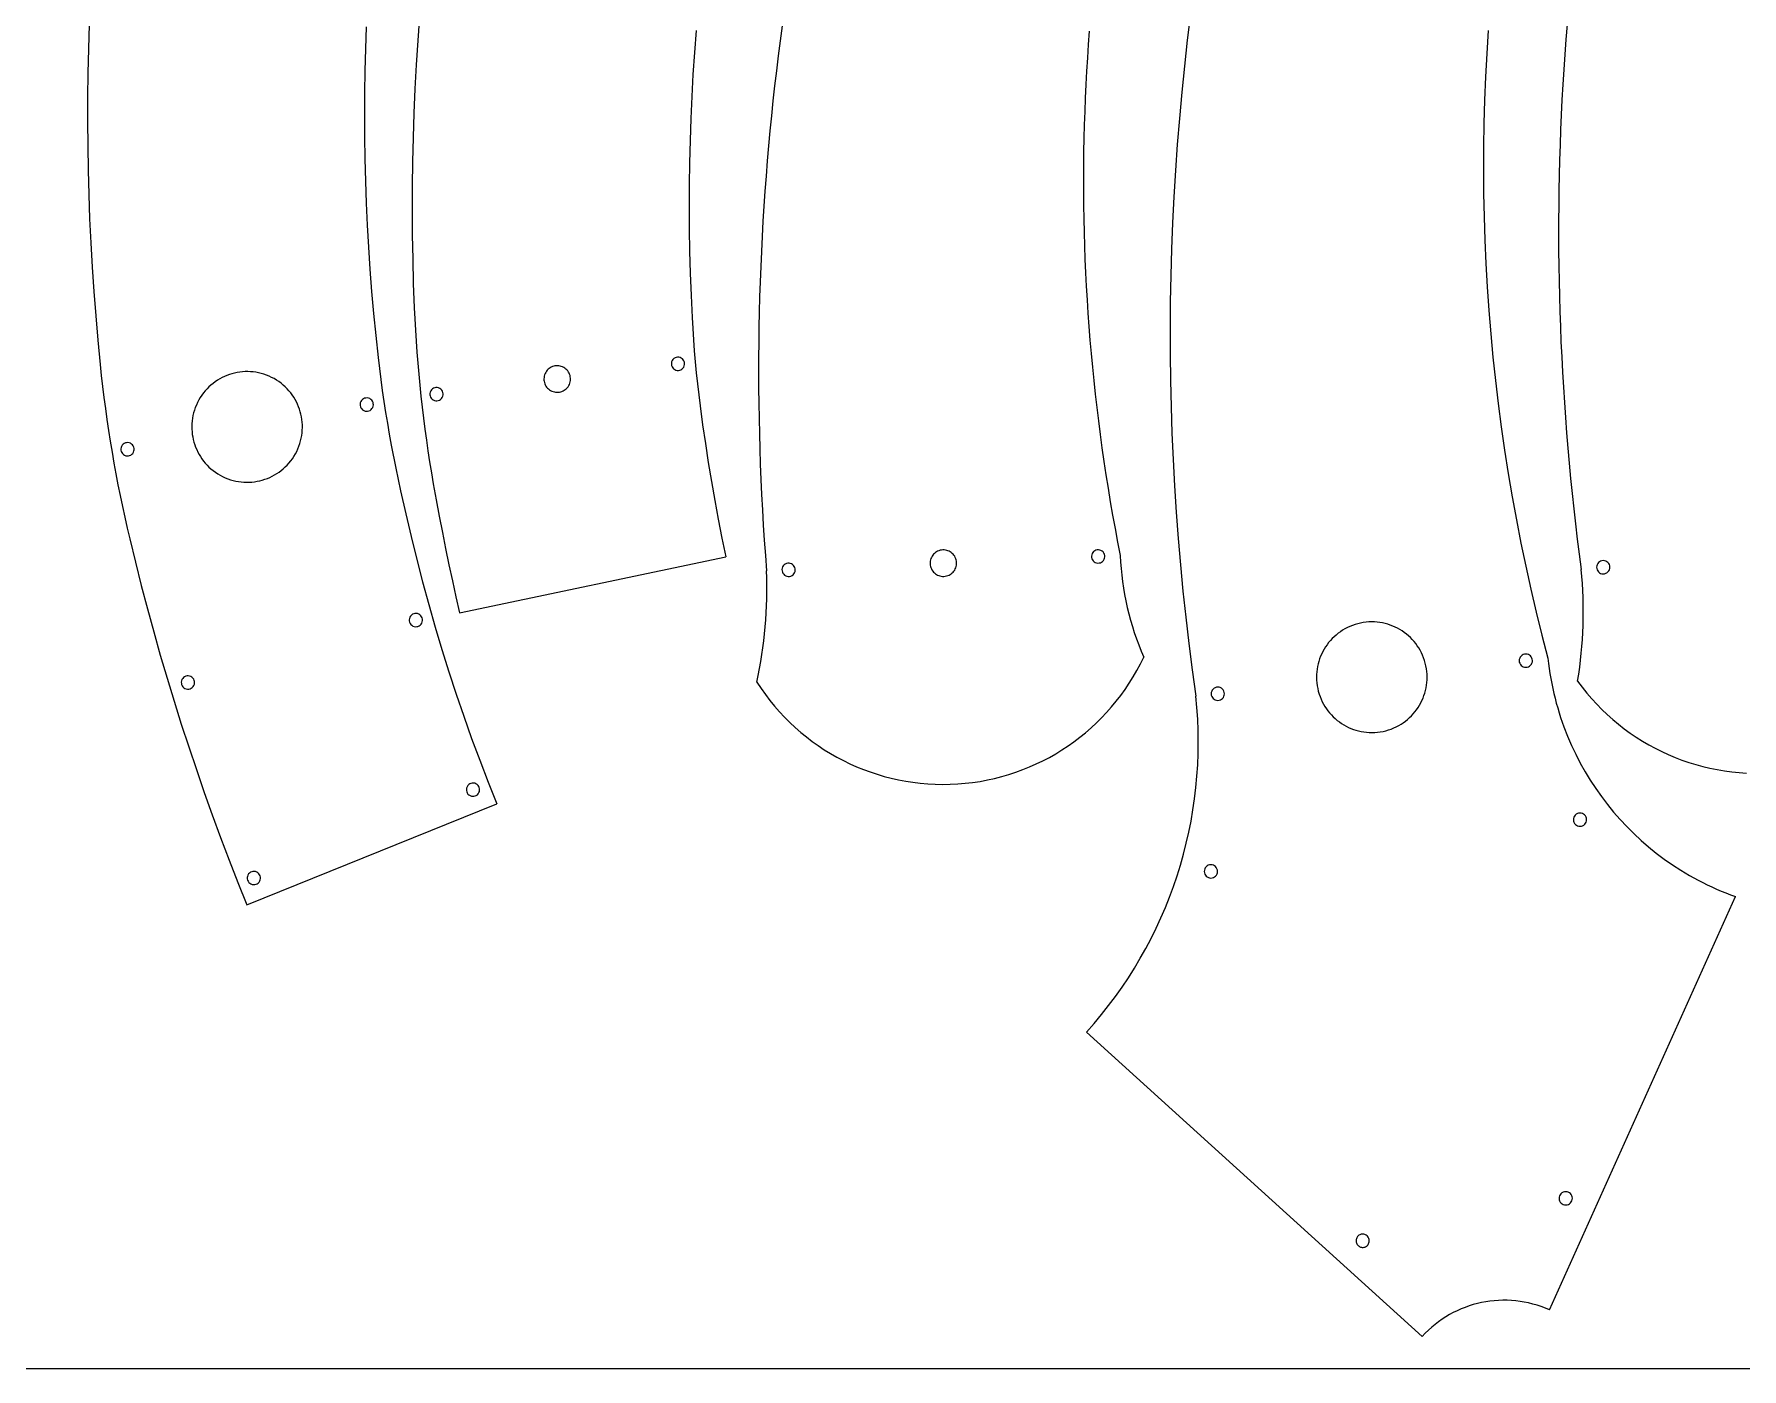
# Model space of a CAD drawing. Extents: x 0 to 9120, y 0 to 4560.
# Drawn here: x 3808 to 6725, y 0 to 2280 of the extents above; entities that cross this region are included whole.
import ezdxf

# ---------------------------------------------------------------- set-up
doc = ezdxf.new("R2010")
doc.units = 0

msp = doc.modelspace()

# ---------------------------------------------------------------- linework, layer by layer
at = {"layer": 'ShapeString', "color": 7}
for points in [[(0.496, 4560.4978), (9120.496, 4560.4978), (9120.496, 0.4978), (0.496, 0.4978), (0.496, 4560.4978)], [(4466.48882, 2311.020445), (4463.471007, 2269.718179), (4460.863899, 2228.366516), (4458.668337, 2186.968414), (4456.88516, 2145.526837), (4455.515209, 2104.044745), (4454.559326, 2062.525098), (4454.01835, 2020.970857), (4453.893122, 1979.384985), (4454.184482, 1937.770441), (4454.893272, 1896.130186), (4456.020331, 1854.467182), (4457.5665, 1812.78439)], [(5783.451273, 2314.579157), (5778.011954, 2270.191311), (5773.030411, 2225.741687), (5768.507323, 2181.23384), (5764.443372, 2136.671326), (5760.839236, 2092.057699), (5757.695597, 2047.396515), (5755.013134, 2002.69133), (5752.792528, 1957.945697), (5751.034459, 1913.163174), (5749.739606, 1868.347314), (5748.90865, 1823.501673), (5748.542272, 1778.629807), (5748.64115, 1733.73527), (5749.205966, 1688.821618), (5750.2374, 1643.892406), (5751.736131, 1598.951189), (5753.70284, 1554.001522), (5756.138207, 1509.046962), (5759.042912, 1464.091062), (5762.417635, 1419.137378), (5766.263057, 1374.189466), (5770.579856, 1329.250881), (5775.368715, 1284.325177), (5780.630312, 1239.415911), (5786.365329, 1194.526637), (5792.574444, 1149.66091)], [(3902.562622, 2296.766983), (3901.192051, 2255.416821), (3900.233077, 2214.035857), (3899.686362, 2172.627095), (3899.552568, 2131.193542), (3899.832358, 2089.738203), (3900.526394, 2048.264085), (3901.635337, 2006.774193), (3903.159851, 1965.271534), (3905.100598, 1923.759112), (3907.458239, 1882.239934), (3910.233438, 1840.717007), (3913.426856, 1799.193334), (3917.039156, 1757.671923), (3921.071, 1716.15578)], [(4375.616372, 2292.904492), (4374.261902, 2255.362839), (4373.290649, 2217.791994), (4372.703239, 2180.194832), (4372.500299, 2142.574231), (4372.682454, 2104.933066), (4373.250331, 2067.274213), (4374.204555, 2029.60055), (4375.545753, 1991.914951), (4377.274552, 1954.220294), (4379.391576, 1916.519455), (4381.897452, 1878.815309), (4384.792807, 1841.110734), (4388.078265, 1803.408605), (4391.754454, 1765.711798), (4395.822, 1728.02319)], [(4938.926845, 2286.528665), (4936.095957, 2249.033631), (4933.647455, 2211.492246), (4931.582133, 2173.907344), (4929.900788, 2136.281759), (4928.604219, 2098.618325), (4927.69322, 2060.919875), (4927.168589, 2023.189243), (4927.031122, 1985.429263), (4927.281617, 1947.642768), (4927.920869, 1909.832593), (4928.949676, 1872.001571), (4930.368834, 1834.152535), (4932.17914, 1796.28832)], [(5085.924266, 2294.525958), (5082.497984, 2268.999019), (5079.222837, 2243.445826), (5076.099029, 2217.867038), (5073.126766, 2192.26331), (5070.306252, 2166.635301), (5067.637694, 2140.983667), (5065.121295, 2115.309066), (5062.757262, 2089.612155), (5060.545799, 2063.893591), (5058.487111, 2038.154032), (5056.581404, 2012.394134), (5054.828882, 1986.614556), (5053.229752, 1960.815953), (5051.784217, 1934.998984), (5050.492483, 1909.164306), (5049.354756, 1883.312576), (5048.37124, 1857.444451), (5047.54214, 1831.560588), (5046.867662, 1805.661645), (5046.348011, 1779.748279), (5045.983392, 1753.821147), (5045.774009, 1727.880907), (5045.720069, 1701.928215), (5045.821776, 1675.963729), (5046.079335, 1649.988106), (5046.492952, 1624.002003), (5047.062831, 1598.006078), (5047.789178, 1572.000988), (5048.672198, 1545.98739), (5049.712096, 1519.965942), (5050.909077, 1493.9373), (5052.263347, 1467.902121), (5053.77511, 1441.861064), (5055.444571, 1415.814785), (5057.271936, 1389.763942), (5059.25741, 1363.709191)], [(5610.637721, 2285.590068), (5608.918588, 2262.78012), (5607.358536, 2239.951859), (5605.957775, 2217.106109), (5604.716519, 2194.243692), (5603.634981, 2171.36543), (5602.713374, 2148.472145), (5601.951908, 2125.564659), (5601.350799, 2102.643796), (5600.910256, 2079.710378), (5600.630495, 2056.765226), (5600.511726, 2033.809163), (5600.554163, 2010.843012), (5600.758019, 1987.867595), (5601.123505, 1964.883734), (5601.650834, 1941.892251), (5602.340219, 1918.89397), (5603.191873, 1895.889711), (5604.206008, 1872.880299), (5605.382836, 1849.866555), (5606.722571, 1826.8493), (5608.225425, 1803.829359), (5609.89161, 1780.807553), (5611.721339, 1757.784704), (5613.714824, 1734.761636), (5615.872279, 1711.739169), (5618.193915, 1688.718127), (5620.679946, 1665.699332), (5623.330584, 1642.683606), (5626.146041, 1619.671772), (5629.12653, 1596.664651), (5632.272264, 1573.663067), (5635.583455, 1550.667842), (5639.060315, 1527.679798), (5642.703059, 1504.699757), (5646.511897, 1481.728542), (5650.487042, 1458.766976), (5654.628708, 1435.815879), (5658.937106, 1412.876076), (5663.41245, 1389.948388)], [(6292.006629, 2286.913608), (6289.4344, 2247.180888), (6287.345232, 2207.411482), (6285.739713, 2167.609847), (6284.618435, 2127.78044), (6283.981986, 2087.927719), (6283.830955, 2048.056141), (6284.165934, 2008.170162), (6284.98751, 1968.274242), (6286.296274, 1928.372836), (6288.092816, 1888.470403), (6290.377724, 1848.571399), (6293.151589, 1808.680282), (6296.415, 1768.801508), (6300.168547, 1728.939537), (6304.412819, 1689.098824), (6309.148407, 1649.283827), (6314.375898, 1609.499003), (6320.095884, 1569.74881), (6326.308954, 1530.037705), (6333.015697, 1490.370146), (6340.216703, 1450.750589), (6347.912562, 1411.183491), (6356.103863, 1371.673311), (6364.791195, 1332.224506), (6373.975149, 1292.841532), (6383.656314, 1253.528848), (6393.83528, 1214.29091)], [(6426.634889, 2297.052868), (6424.607775, 2271.37691), (6422.733004, 2245.682992), (6421.010744, 2219.97178), (6419.441165, 2194.243942), (6418.024435, 2168.500147), (6416.760723, 2142.74106), (6415.650199, 2116.96735), (6414.693031, 2091.179685), (6413.889387, 2065.378731), (6413.239438, 2039.565156), (6412.743352, 2013.739627), (6412.401298, 1987.902813), (6412.213444, 1962.05538), (6412.179961, 1936.197996), (6412.301016, 1910.331328), (6412.576778, 1884.456044), (6413.007417, 1858.572811), (6413.593102, 1832.682297), (6414.334001, 1806.78517), (6415.230283, 1780.882096), (6416.282118, 1754.973743), (6417.489673, 1729.060779), (6418.853119, 1703.143871), (6420.372624, 1677.223686), (6422.048357, 1651.300893), (6423.880487, 1625.376158), (6425.869182, 1599.450149), (6428.014613, 1573.523533), (6430.316947, 1547.596978), (6432.776354, 1521.671152), (6435.393002, 1495.746721), (6438.167061, 1469.824354), (6441.098699, 1443.904717), (6444.188086, 1417.988479), (6447.43539, 1392.076306), (6450.84078, 1366.168866)], [(4457.5706, 1812.78523), (4458.443812, 1793.906017), (4459.472644, 1775.036901), (4460.656992, 1756.178841), (4461.996754, 1737.332795), (4463.491823, 1718.499721), (4465.142097, 1699.680579), (4466.947472, 1680.876327), (4468.907843, 1662.087924), (4471.023106, 1643.316328), (4473.293158, 1624.562498), (4475.717895, 1605.827393), (4478.297211, 1587.111971), (4481.031004, 1568.417191), (4483.919169, 1549.744012), (4486.961602, 1531.093392), (4490.1582, 1512.46629)], [(4932.17914, 1796.28832), (4933.266847, 1777.429796), (4934.531252, 1758.583543), (4935.972242, 1739.7508), (4937.589704, 1720.93281), (4939.383527, 1702.130811), (4941.353597, 1683.346045), (4943.499802, 1664.579751), (4945.82203, 1645.83317)], [(4395.822, 1728.02319), (4398.03358, 1709.263233), (4400.420809, 1690.526073), (4402.983503, 1671.812942), (4405.721473, 1653.125072), (4408.634534, 1634.463693), (4411.7225, 1615.830037), (4414.985184, 1597.225335), (4418.4224, 1578.65082)], [(4913.6427, 1727.11905), (4911.544114, 1728.048944), (4909.36886, 1728.527846), (4907.179025, 1728.572769), (4905.036698, 1728.200726), (4903.003965, 1727.42873), (4901.142913, 1726.273793), (4899.51563, 1724.752929), (4898.184203, 1722.883151), (4897.252516, 1720.78536), (4896.771755, 1718.610516), (4896.724961, 1716.420721), (4897.095173, 1714.278077), (4897.865432, 1712.244685), (4899.018778, 1710.382647), (4900.538251, 1708.754065), (4902.40689, 1707.42104), (4904.505476, 1706.491146), (4906.68073, 1706.012244), (4908.870565, 1705.967321), (4911.012892, 1706.339364), (4913.045625, 1707.11136), (4914.906677, 1708.266297), (4916.53396, 1709.787161), (4917.865387, 1711.656939), (4918.797074, 1713.75473), (4919.277835, 1715.929574), (4919.324629, 1718.119369), (4918.954417, 1720.262013), (4918.184158, 1722.295405), (4917.030812, 1724.157443), (4915.511339, 1725.786025), (4913.6427, 1727.11905), (4913.6427, 1727.11905)], [(3921.071, 1716.15578), (3923.069736, 1697.362375), (3925.223213, 1678.58834), (3927.531268, 1659.834625), (3929.993742, 1641.10218), (3932.610472, 1622.391957), (3935.381299, 1603.704906), (3938.30606, 1585.041978), (3941.384595, 1566.404124), (3944.616742, 1547.792294), (3948.002341, 1529.20744), (3951.541231, 1510.650511), (3955.23325, 1492.122459), (3959.078238, 1473.624234), (3963.076033, 1455.156787), (3967.226474, 1436.721069), (3971.5294, 1418.31803)], [(4213.918, 1694.25225), (4209.504375, 1696.291181), (4205.041036, 1698.085102), (4200.535924, 1699.636707), (4195.99698, 1700.948689), (4191.432146, 1702.023744), (4186.849364, 1702.864565), (4182.256575, 1703.473847), (4177.661721, 1703.854283), (4173.072743, 1704.008568), (4168.497584, 1703.939397), (4163.944184, 1703.649462), (4159.420485, 1703.141459), (4154.93443, 1702.418081), (4150.493959, 1701.482023), (4146.107014, 1700.335979), (4141.781537, 1698.982643), (4137.525469, 1697.424709), (4133.346752, 1695.664871), (4129.253327, 1693.705824), (4125.253137, 1691.550262), (4121.354123, 1689.200879), (4117.564226, 1686.660369), (4113.891388, 1683.931426), (4110.34355, 1681.016744), (4106.928655, 1677.919019), (4103.654643, 1674.640942), (4100.529457, 1671.18521), (4097.561038, 1667.554516), (4094.757328, 1663.751554), (4092.126267, 1659.779019), (4089.675799, 1655.639604), (4087.413864, 1651.336005), (4085.372229, 1646.92363), (4083.575574, 1642.461391), (4082.02121, 1637.95723), (4080.706447, 1633.41909), (4079.628595, 1628.854916), (4078.784967, 1624.27265), (4078.172872, 1619.680235), (4077.78962, 1615.085615), (4077.632524, 1610.496732), (4077.698893, 1605.921531), (4077.986038, 1601.367955), (4078.491269, 1596.843946), (4079.211899, 1592.357448), (4080.145236, 1587.916404), (4081.288593, 1583.528758), (4082.639278, 1579.202453), (4084.194605, 1574.945431), (4085.951882, 1570.765637), (4087.90842, 1566.671013), (4090.061532, 1562.669503), (4092.408526, 1558.76905), (4094.946714, 1554.977597), (4097.673406, 1551.303088), (4100.585913, 1547.753466), (4103.681546, 1544.336673), (4106.957616, 1541.060654), (4110.411433, 1537.933351), (4114.040308, 1534.962708), (4117.841551, 1532.156669), (4121.812474, 1529.523175), (4125.950387, 1527.070171), (4130.2526, 1524.8056), (4134.666225, 1522.766669), (4139.129564, 1520.972748), (4143.634676, 1519.421143), (4148.17362, 1518.109161), (4152.738454, 1517.034106), (4157.321236, 1516.193285), (4161.914025, 1515.584003), (4166.508879, 1515.203567), (4171.097857, 1515.049282), (4175.673016, 1515.118453), (4180.226416, 1515.408388), (4184.750115, 1515.916391), (4189.23617, 1516.639769), (4193.676641, 1517.575827), (4198.063586, 1518.721871), (4202.389063, 1520.075207), (4206.645131, 1521.633141), (4210.823848, 1523.392979), (4214.917273, 1525.352026), (4218.917463, 1527.507588), (4222.816477, 1529.856971), (4226.606374, 1532.397481), (4230.279212, 1535.126424), (4233.82705, 1538.041106), (4237.241945, 1541.138831), (4240.515957, 1544.416908), (4243.641143, 1547.87264), (4246.609562, 1551.503334), (4249.413272, 1555.306296), (4252.044333, 1559.278831), (4254.494801, 1563.418246), (4256.756736, 1567.721845), (4258.798371, 1572.13422), (4260.595026, 1576.596459), (4262.14939, 1581.10062), (4263.464153, 1585.63876), (4264.542005, 1590.202934), (4265.385633, 1594.7852), (4265.997728, 1599.377615), (4266.38098, 1603.972235), (4266.538076, 1608.561118), (4266.471707, 1613.136319), (4266.184562, 1617.689895), (4265.679331, 1622.213904), (4264.958701, 1626.700402), (4264.025364, 1631.141446), (4262.882007, 1635.529092), (4261.531322, 1639.855397), (4259.975995, 1644.112419), (4258.218718, 1648.292213), (4256.26218, 1652.386837), (4254.109068, 1656.388347), (4251.762074, 1660.2888), (4249.223886, 1664.080253), (4246.497194, 1667.754762), (4243.584687, 1671.304384), (4240.489054, 1674.721177), (4237.212984, 1677.997196), (4233.759167, 1681.124499), (4230.130292, 1684.095142), (4226.329049, 1686.901181), (4222.358126, 1689.534675), (4218.220213, 1691.987679), (4213.918, 1694.25225), (4213.918, 1694.25225)], [(4713.0074, 1711.06111), (4710.935537, 1712.107224), (4708.809691, 1712.923454), (4706.6454, 1713.514055), (4704.458202, 1713.883281), (4702.263634, 1714.035383), (4700.077234, 1713.974617), (4697.914539, 1713.705234), (4695.791086, 1713.231489), (4693.722413, 1712.557635), (4691.724058, 1711.687926), (4689.811558, 1710.626614), (4688.000451, 1709.377954), (4686.306273, 1707.946198), (4684.744563, 1706.3356), (4683.330858, 1704.550414), (4682.080695, 1702.594892), (4681.033831, 1700.523408), (4680.216829, 1698.397859), (4679.625443, 1696.233782), (4679.255425, 1694.046718), (4679.102527, 1691.852206), (4679.162501, 1689.665783), (4679.431099, 1687.50299), (4679.904074, 1685.379366), (4680.577178, 1683.310449), (4681.446163, 1681.311779), (4682.506781, 1679.398894), (4683.754785, 1677.587334), (4685.185926, 1675.892638), (4686.795958, 1674.330344), (4688.580632, 1672.915991), (4690.5357, 1671.66512), (4692.607563, 1670.619006), (4694.733409, 1669.802776), (4696.8977, 1669.212175), (4699.084898, 1668.842949), (4701.279466, 1668.690847), (4703.465866, 1668.751613), (4705.628561, 1669.020996), (4707.752014, 1669.494741), (4709.820687, 1670.168595), (4711.819042, 1671.038304), (4713.731542, 1672.099616), (4715.542649, 1673.348276), (4717.236827, 1674.780032), (4718.798537, 1676.39063), (4720.212242, 1678.175816), (4721.462405, 1680.131338), (4722.509269, 1682.202822), (4723.326271, 1684.328371), (4723.917657, 1686.492448), (4724.287675, 1688.679512), (4724.440573, 1690.874024), (4724.380599, 1693.060447), (4724.112001, 1695.22324), (4723.639026, 1697.346864), (4722.965922, 1699.415781), (4722.096937, 1701.414451), (4721.036319, 1703.327336), (4719.788315, 1705.138896), (4718.357174, 1706.833592), (4716.747142, 1708.395886), (4714.962468, 1709.810239), (4713.0074, 1711.06111), (4713.0074, 1711.06111)], [(4501.136, 1675.30523), (4499.037847, 1676.233083), (4496.863382, 1676.710373), (4494.67459, 1676.754109), (4492.533458, 1676.381305), (4490.501974, 1675.608971), (4488.642124, 1674.45412), (4487.015895, 1672.933763), (4485.685273, 1671.064913), (4484.753974, 1668.968287), (4484.273113, 1666.794609), (4484.22578, 1664.605891), (4484.595066, 1662.46415), (4485.364061, 1660.4314), (4486.515855, 1658.569655), (4488.033538, 1656.94093), (4489.9002, 1655.60724), (4491.998353, 1654.679387), (4494.172818, 1654.202097), (4496.36161, 1654.158361), (4498.502742, 1654.531165), (4500.534226, 1655.303499), (4502.394076, 1656.45835), (4504.020305, 1657.978707), (4505.350927, 1659.847557), (4506.282226, 1661.944183), (4506.763087, 1664.117861), (4506.81042, 1666.306579), (4506.441134, 1668.44832), (4505.672139, 1670.48107), (4504.520345, 1672.342815), (4503.002662, 1673.97154), (4501.136, 1675.30523), (4501.136, 1675.30523)], [(4381.444, 1657.86954), (4379.294864, 1658.668092), (4377.096839, 1659.012861), (4374.910665, 1658.924521), (4372.797085, 1658.423743), (4370.81684, 1657.531203), (4369.030672, 1656.267572), (4367.499323, 1654.653524), (4366.283533, 1652.709732), (4365.479437, 1650.562664), (4365.128997, 1648.365536), (4365.211696, 1646.179141), (4365.707017, 1644.064276), (4366.594444, 1642.081734), (4367.853461, 1640.292311), (4369.463552, 1638.756802), (4371.4042, 1637.536), (4373.553336, 1636.737448), (4375.751361, 1636.392679), (4377.937535, 1636.481019), (4380.051115, 1636.981797), (4382.03136, 1637.874337), (4383.817528, 1639.137968), (4385.348877, 1640.752016), (4386.564667, 1642.695808), (4387.368763, 1644.842876), (4387.719203, 1647.040004), (4387.636504, 1649.226399), (4387.141183, 1651.341264), (4386.253756, 1653.323806), (4384.994739, 1655.113229), (4383.384648, 1656.648738), (4381.444, 1657.86954), (4381.444, 1657.86954)], [(4945.82203, 1645.83317), (4950.162534, 1613.374885), (4954.827226, 1580.964086), (4959.815695, 1548.603197), (4965.127529, 1516.294642), (4970.762319, 1484.040844), (4976.719653, 1451.844227), (4982.999121, 1419.707215), (4989.60031, 1387.632232)], [(3972.7663, 1581.52189), (3970.616463, 1582.322954), (3968.417327, 1582.669675), (3966.229759, 1582.582733), (3964.114626, 1582.082811), (3962.132794, 1581.190593), (3960.345132, 1579.92676), (3958.812504, 1578.311994), (3957.595779, 1576.366979), (3956.791289, 1574.218422), (3956.441063, 1572.019841), (3956.524518, 1569.832137), (3957.021067, 1567.71621), (3957.910125, 1565.732959), (3959.171107, 1563.943284), (3960.783427, 1562.408084), (3962.7265, 1561.18826), (3964.876337, 1560.387196), (3967.075473, 1560.040475), (3969.263041, 1560.127417), (3971.378174, 1560.627339), (3973.360006, 1561.519557), (3975.147668, 1562.78339), (3976.680296, 1564.398156), (3977.897021, 1566.343171), (3978.701511, 1568.491728), (3979.051737, 1570.690309), (3978.968282, 1572.878013), (3978.471733, 1574.99394), (3977.582675, 1576.977191), (3976.321693, 1578.766866), (3974.709373, 1580.302066), (3972.7663, 1581.52189), (3972.7663, 1581.52189)], [(4418.4224, 1578.65082), (4426.131809, 1539.366803), (4434.318948, 1500.190279), (4442.982555, 1461.125551), (4452.121367, 1422.176921), (4461.734121, 1383.348691), (4471.819555, 1344.645164), (4482.376406, 1306.070641), (4493.403412, 1267.629426), (4504.899309, 1229.32582), (4516.862835, 1191.164125), (4529.292728, 1153.148644), (4542.187725, 1115.28368), (4555.546563, 1077.573534), (4569.36798, 1040.022509), (4583.650713, 1002.634907), (4598.3935, 965.41503)], [(4490.1582, 1512.46629), (4495.126376, 1484.744422), (4500.27457, 1457.056329), (4505.602607, 1429.402887), (4511.110307, 1401.78497), (4516.797495, 1374.203455), (4522.663991, 1346.659216), (4528.709618, 1319.15313), (4534.9342, 1291.686071)], [(3971.5294, 1418.31803), (3981.234259, 1378.411226), (3991.315534, 1338.604518), (4001.772382, 1298.900541), (4012.603959, 1259.301931), (4023.809421, 1219.811324), (4035.387927, 1180.431355), (4047.338631, 1141.164661), (4059.660692, 1102.013876), (4072.353265, 1062.981637), (4085.415508, 1024.070578), (4098.846577, 985.283337), (4112.645629, 946.622548), (4126.811821, 908.090847), (4141.344308, 869.69087), (4156.242249, 831.425252), (4171.5048, 793.29663)], [(4534.9342, 1291.686071), (4989.60151, 1387.62625)], [(5108.24164, 1366.955998), (5107.683072, 1369.177449), (5106.723507, 1371.182663), (5105.41423, 1372.93336), (5103.806524, 1374.391256), (5101.951673, 1375.518069), (5099.900961, 1376.275517), (5097.705673, 1376.625318), (5095.417093, 1376.52919), (5093.193461, 1375.979369), (5091.184485, 1375.027704), (5089.428649, 1373.725327), (5087.964437, 1372.123371), (5086.830332, 1370.27297), (5086.064819, 1368.225255), (5085.70638, 1366.031361), (5085.7935, 1363.74242), (5086.352068, 1361.520969), (5087.311633, 1359.515755), (5088.62091, 1357.765058), (5090.228616, 1356.307162), (5092.083467, 1355.180349), (5094.134179, 1354.422901), (5096.329467, 1354.0731), (5098.618047, 1354.169228), (5100.841679, 1354.719049), (5102.850655, 1355.670714), (5104.606491, 1356.973091), (5106.070703, 1358.575047), (5107.204808, 1360.425448), (5107.970321, 1362.473163), (5108.32876, 1364.667057), (5108.24164, 1366.955998), (5108.24164, 1366.955998)], [(5383.78294, 1380.042344), (5383.331246, 1382.313297), (5382.666191, 1384.485706), (5381.800598, 1386.549998), (5380.747289, 1388.496601), (5379.519088, 1390.315939), (5378.128819, 1391.998441), (5376.589305, 1393.534532), (5374.913368, 1394.914639), (5373.113833, 1396.129189), (5371.203522, 1397.168609), (5369.195259, 1398.023325), (5367.101867, 1398.683764), (5364.93617, 1399.140352), (5362.71099, 1399.383516), (5360.43915, 1399.403683), (5358.133475, 1399.191279), (5355.860813, 1398.748268), (5353.685877, 1398.09152), (5351.618292, 1397.233823), (5349.667678, 1396.187961), (5347.843659, 1394.966723), (5346.155856, 1393.582895), (5344.613893, 1392.049262), (5343.22739, 1390.378613), (5342.005971, 1388.583732), (5340.959258, 1386.677408), (5340.096873, 1384.672427), (5339.428438, 1382.581574), (5338.963576, 1380.417637), (5338.711909, 1378.193403), (5338.68306, 1375.921657), (5338.88665, 1373.615187), (5339.338344, 1371.344234), (5340.003399, 1369.171825), (5340.868992, 1367.107533), (5341.922301, 1365.16093), (5343.150502, 1363.341592), (5344.540771, 1361.65909), (5346.080285, 1360.122999), (5347.756222, 1358.742892), (5349.555757, 1357.528342), (5351.466068, 1356.488922), (5353.474331, 1355.634206), (5355.567723, 1354.973767), (5357.73342, 1354.517179), (5359.9586, 1354.274015), (5362.23044, 1354.253848), (5364.536115, 1354.466252), (5366.808777, 1354.909263), (5368.983713, 1355.566011), (5371.051298, 1356.423708), (5373.001912, 1357.46957), (5374.825931, 1358.690808), (5376.513734, 1360.074636), (5378.055697, 1361.608269), (5379.4422, 1363.278918), (5380.663619, 1365.073799), (5381.710332, 1366.980123), (5382.572717, 1368.985104), (5383.241152, 1371.075957), (5383.706014, 1373.239894), (5383.957681, 1375.464128), (5383.98653, 1377.735874), (5383.78294, 1380.042344), (5383.78294, 1380.042344)], [(5636.87695, 1389.915244), (5636.324131, 1392.14353), (5635.367939, 1394.155652), (5634.059927, 1395.912991), (5632.451646, 1397.37693), (5630.594648, 1398.508852), (5628.540486, 1399.270137), (5626.340711, 1399.622169), (5624.046876, 1399.526329), (5621.818281, 1398.974758), (5619.805624, 1398.019692), (5618.047553, 1396.712664), (5616.582713, 1395.105203), (5615.449753, 1393.248839), (5614.687317, 1391.195103), (5614.334054, 1388.995526), (5614.42861, 1386.701637), (5614.981429, 1384.473351), (5615.937621, 1382.461229), (5617.245633, 1380.70389), (5618.853914, 1379.239951), (5620.710912, 1378.108029), (5622.765074, 1377.346744), (5624.964849, 1376.994712), (5627.258684, 1377.090552), (5629.487279, 1377.642123), (5631.499936, 1378.597189), (5633.258007, 1379.904217), (5634.722847, 1381.511678), (5635.855807, 1383.368042), (5636.618243, 1385.421778), (5636.971506, 1387.621355), (5636.87695, 1389.915244), (5636.87695, 1389.915244)], [(5663.41245, 1389.948388), (5664.02847, 1378.740821), (5664.901271, 1367.560778), (5666.029856, 1356.412573), (5667.413228, 1345.30052), (5669.050391, 1334.228931), (5670.940348, 1323.202121), (5673.082103, 1312.224403), (5675.474659, 1301.30009), (5678.117018, 1290.433496), (5681.008186, 1279.628934), (5684.147164, 1268.890717), (5687.532957, 1258.22316), (5691.164567, 1247.630575), (5695.040998, 1237.117276), (5699.161254, 1226.687577), (5703.524337, 1216.34579)], [(6499.57412, 1372.085819), (6498.897441, 1374.27661), (6497.831122, 1376.229562), (6496.428587, 1377.90911), (6494.743262, 1379.279687), (6492.82857, 1380.305727), (6490.737937, 1380.951664), (6488.524786, 1381.181932), (6486.242543, 1380.960966), (6484.050106, 1380.289639), (6482.094556, 1379.228091), (6480.411589, 1377.829662), (6479.036901, 1376.147688), (6478.006189, 1374.235508), (6477.355149, 1372.146458), (6477.119477, 1369.933876), (6477.33487, 1367.6511), (6478.011549, 1365.460309), (6479.077868, 1363.507357), (6480.480403, 1361.827809), (6482.165728, 1360.457232), (6484.08042, 1359.431192), (6486.171053, 1358.785255), (6488.384204, 1358.554987), (6490.666447, 1358.775953), (6492.858884, 1359.44728), (6494.814434, 1360.508828), (6496.497401, 1361.907257), (6497.872089, 1363.589231), (6498.902801, 1365.501411), (6499.553841, 1367.590461), (6499.789513, 1369.803043), (6499.57412, 1372.085819), (6499.57412, 1372.085819)], [(5042.75752, 1173.46536), (5045.235437, 1185.188545), (5047.521419, 1196.94501), (5049.61526, 1208.732397), (5051.516758, 1220.548347), (5053.225707, 1232.390502), (5054.741902, 1244.256503), (5056.065139, 1256.143992), (5057.195213, 1268.050611), (5058.131921, 1279.974), (5058.875056, 1291.911801), (5059.424416, 1303.861656), (5059.779794, 1315.821207), (5059.940988, 1327.788094), (5059.907791, 1339.759959), (5059.68, 1351.734445), (5059.25741, 1363.709191)], [(6444.75473, 1175.30785), (6446.588746, 1187.148861), (6448.229296, 1199.012621), (6449.676304, 1210.896764), (6450.929695, 1222.798924), (6451.989394, 1234.716734), (6452.855324, 1246.647829), (6453.52741, 1258.589842), (6454.005578, 1270.540407), (6454.289751, 1282.497158), (6454.379854, 1294.457729), (6454.275812, 1306.419754), (6453.977549, 1318.380866), (6453.48499, 1330.338699), (6452.798059, 1342.290888), (6451.916681, 1354.235065), (6450.84078, 1366.168866)], [(4465.242, 1289.75731), (4463.09297, 1290.555483), (4460.895111, 1290.899958), (4458.709148, 1290.811406), (4456.595802, 1290.3105), (4454.615796, 1289.41791), (4452.829853, 1288.154309), (4451.298696, 1286.540369), (4450.083048, 1284.596761), (4449.279012, 1282.449918), (4448.928539, 1280.253008), (4449.011124, 1278.066811), (4449.50626, 1275.952105), (4450.393442, 1273.969671), (4451.652163, 1272.180286), (4453.261918, 1270.644729), (4455.2022, 1269.42378), (4457.35123, 1268.625607), (4459.549089, 1268.281132), (4461.735052, 1268.369684), (4463.848398, 1268.87059), (4465.828404, 1269.76318), (4467.614347, 1271.026781), (4469.145504, 1272.640721), (4470.361152, 1274.584329), (4471.165188, 1276.731172), (4471.515661, 1278.928082), (4471.433076, 1281.114279), (4470.93794, 1283.228985), (4470.050758, 1285.211419), (4468.792037, 1287.000804), (4467.182282, 1288.536361), (4465.242, 1289.75731), (4465.242, 1289.75731)], [(5042.75752, 1173.46536), (5049.873456, 1162.724448), (5057.315834, 1152.278533), (5065.075266, 1142.132373), (5073.142361, 1132.290725), (5081.50773, 1122.758345), (5090.161983, 1113.539991), (5099.095731, 1104.640419), (5108.299584, 1096.064387), (5117.764153, 1087.81665), (5127.480048, 1079.901967), (5137.43788, 1072.325093), (5147.628258, 1065.090786), (5158.041794, 1058.203803), (5168.669098, 1051.668901), (5179.50078, 1045.490836), (5190.527451, 1039.674365), (5201.739721, 1034.224246), (5213.128201, 1029.145235), (5224.6835, 1024.442089), (5236.396231, 1020.119565), (5248.257002, 1016.18242), (5260.256425, 1012.635411), (5272.385109, 1009.483294), (5284.633666, 1006.730827), (5296.992706, 1004.382766), (5309.452839, 1002.443869), (5322.004675, 1000.918891), (5334.638826, 999.812591), (5347.345901, 999.129725), (5360.11651, 998.87505), (5372.941266, 999.053323), (5385.810777, 999.6693), (5398.651959, 1000.721817), (5411.392189, 1002.202583), (5424.022771, 1004.105667), (5436.53501, 1006.425139), (5448.920208, 1009.155069), (5461.169671, 1012.289525), (5473.274702, 1015.822577), (5485.226605, 1019.748296), (5497.016684, 1024.060749), (5508.636243, 1028.754007), (5520.076587, 1033.822139), (5531.329019, 1039.259214), (5542.384843, 1045.059302), (5553.235363, 1051.216473), (5563.871883, 1057.724795), (5574.285707, 1064.578339), (5584.46814, 1071.771173), (5594.410485, 1079.297367), (5604.104046, 1087.150991), (5613.540127, 1095.326114), (5622.710033, 1103.816806), (5631.605067, 1112.617135), (5640.216533, 1121.721171), (5648.535735, 1131.122985), (5656.553977, 1140.816645), (5664.262564, 1150.79622), (5671.652799, 1161.05578), (5678.715986, 1171.589395), (5685.443429, 1182.391134), (5691.826433, 1193.455067), (5697.856301, 1204.775262), (5703.524337, 1216.34579)], [(6367.35568, 1212.56925), (6366.662183, 1214.757835), (6365.579889, 1216.705025), (6364.162702, 1218.375563), (6362.464528, 1219.73419), (6360.539269, 1220.745646), (6358.440831, 1221.374673), (6356.223119, 1221.586012), (6353.940036, 1221.344404), (6351.751061, 1220.652141), (6349.803261, 1219.570945), (6348.131924, 1218.154701), (6346.77234, 1216.457292), (6345.759798, 1214.532604), (6345.129588, 1212.434521), (6344.916999, 1210.216928), (6345.15732, 1207.93371), (6345.850817, 1205.745125), (6346.933111, 1203.797935), (6348.350298, 1202.127397), (6350.048472, 1200.76877), (6351.973731, 1199.757314), (6354.072169, 1199.128287), (6356.289881, 1198.916948), (6358.572964, 1199.158556), (6360.761939, 1199.850819), (6362.709739, 1200.932015), (6364.381076, 1202.348259), (6365.74066, 1204.045668), (6366.753202, 1205.970356), (6367.383412, 1208.068439), (6367.596001, 1210.286032), (6367.35568, 1212.56925), (6367.35568, 1212.56925)], [(6393.83528, 1214.29091), (6394.84795, 1205.600219), (6396.012392, 1196.951725), (6397.327396, 1188.346966), (6398.791751, 1179.78748), (6400.404245, 1171.274807), (6402.163668, 1162.810486), (6404.068809, 1154.396055), (6406.118456, 1146.033053), (6408.311398, 1137.72302), (6410.646425, 1129.467492), (6413.122325, 1121.268011), (6415.737887, 1113.126114), (6421.383154, 1097.021227), (6427.572538, 1081.165144), (6434.29635, 1065.570175), (6441.544902, 1050.24863), (6449.308506, 1035.212819), (6457.577473, 1020.475053), (6466.342115, 1006.047643), (6475.592743, 991.942899), (6485.319669, 978.173131), (6495.513206, 964.75065), (6506.163664, 951.687767), (6517.261354, 938.996791), (6528.79659, 926.690034), (6540.759682, 914.779806), (6553.140942, 903.278417), (6565.930682, 892.198178), (6579.119214, 881.551399), (6592.696848, 871.350391), (6606.653897, 861.607464), (6620.980672, 852.334929), (6628.27968, 847.878905), (6635.667486, 843.545096), (6643.142879, 839.33504), (6650.704649, 835.250276), (6658.351584, 831.292342), (6666.082473, 827.462778), (6673.896106, 823.763123), (6681.79127, 820.194915), (6689.766756, 816.759692), (6697.821352, 813.458995), (6705.953847, 810.294361), (6714.16303, 807.26733)], [(4076.0109, 1183.06817), (4073.860098, 1183.872754), (4071.659421, 1184.222211), (4069.469913, 1184.137237), (4067.352614, 1183.638526), (4065.368568, 1182.746773), (4063.578814, 1181.482672), (4062.044396, 1179.86692), (4060.826355, 1177.920209), (4060.021301, 1175.769582), (4059.671363, 1173.568982), (4059.755859, 1171.379455), (4060.254108, 1169.262048), (4061.145428, 1167.277806), (4062.409138, 1165.487777), (4064.024555, 1163.953006), (4065.971, 1162.73454), (4068.121802, 1161.929956), (4070.322479, 1161.580499), (4072.511987, 1161.665473), (4074.629286, 1162.164184), (4076.613332, 1163.055937), (4078.403086, 1164.320038), (4079.937504, 1165.93579), (4081.155545, 1167.882501), (4081.960599, 1170.033128), (4082.310537, 1172.233728), (4082.226041, 1174.423255), (4081.727792, 1176.540662), (4080.836472, 1178.524904), (4079.572762, 1180.314933), (4077.957345, 1181.849704), (4076.0109, 1183.06817), (4076.0109, 1183.06817)], [(6444.75473, 1175.30785), (6452.44662, 1164.971582), (6460.448355, 1154.947698), (6468.750299, 1145.240436), (6477.342818, 1135.854034), (6486.216276, 1126.792727), (6495.361037, 1118.060753), (6504.767467, 1109.662349), (6514.42593, 1101.601752), (6524.326791, 1093.883199), (6534.460414, 1086.510927), (6544.817164, 1079.489172), (6555.387406, 1072.822173), (6566.161505, 1066.514166), (6577.129824, 1060.569388), (6588.28273, 1054.992076), (6599.610586, 1049.786468), (6611.103757, 1044.956799), (6622.752608, 1040.507307), (6634.547504, 1036.44223), (6646.478809, 1032.765803), (6658.536888, 1029.482265), (6670.712106, 1026.595852), (6682.994827, 1024.110801), (6695.375416, 1022.03135), (6707.844237, 1020.361734), (6720.391657, 1019.106192), (6733.008038, 1018.26896)], [(5605.7306, 575.80055), (5618.76564, 590.564901), (5631.367778, 605.630029), (5643.533878, 620.986299), (5655.260802, 636.624079), (5666.545414, 652.533733), (5677.384577, 668.705629), (5687.775155, 685.130131), (5697.714011, 701.797607), (5707.198007, 718.698423), (5716.224008, 735.822944), (5724.788877, 753.161536), (5732.889477, 770.704567), (5740.522671, 788.442401), (5747.685322, 806.365405), (5754.374295, 824.463945), (5760.586451, 842.728387), (5766.318655, 861.149098), (5771.56777, 879.716443), (5776.330659, 898.420789), (5780.604185, 917.252501), (5784.385211, 936.201946), (5787.670602, 955.25949), (5790.457219, 974.415499), (5792.741928, 993.660339), (5794.521589, 1012.984376), (5795.793068, 1032.377976), (5796.553228, 1051.831506), (5796.79893, 1071.335331), (5796.52704, 1090.879818), (5795.73442, 1110.455333), (5794.417934, 1130.052242), (5792.574444, 1149.66091)], [(5841.2524, 1156.01811), (5840.555897, 1158.202625), (5839.471942, 1160.14579), (5838.054278, 1161.812527), (5836.356644, 1163.167757), (5834.432782, 1164.176402), (5832.336433, 1164.803382), (5830.121337, 1165.01362), (5827.841236, 1164.772037), (5825.655004, 1164.080943), (5823.709162, 1163.001801), (5822.038922, 1161.588265), (5820.679494, 1159.893991), (5819.666091, 1157.972631), (5819.033924, 1155.87784), (5818.818205, 1153.663272), (5819.054144, 1151.38258), (5819.750647, 1149.198065), (5820.834602, 1147.2549), (5822.252266, 1145.588163), (5823.9499, 1144.232933), (5825.873762, 1143.224288), (5827.970111, 1142.597308), (5830.185207, 1142.38707), (5832.465308, 1142.628653), (5834.65154, 1143.319747), (5836.597382, 1144.398889), (5838.267622, 1145.812425), (5839.62705, 1147.506699), (5840.640453, 1149.428059), (5841.27262, 1151.52285), (5841.488339, 1153.737418), (5841.2524, 1156.01811), (5841.2524, 1156.01811)], [(4562.9902, 1000.03523), (4560.839951, 1000.837808), (4558.640157, 1001.185707), (4556.451757, 1001.099615), (4554.335695, 1000.600218), (4552.352912, 999.708204), (4550.56435, 998.444262), (4549.030951, 996.829078), (4547.813657, 994.88334), (4547.008919, 992.733899), (4546.658811, 990.534454), (4546.742705, 988.34597), (4547.239977, 986.229407), (4548.129998, 984.245729), (4549.392143, 982.455899), (4551.005786, 980.920878), (4552.9503, 979.70163), (4555.100549, 978.899052), (4557.300343, 978.551153), (4559.488743, 978.637245), (4561.604805, 979.136642), (4563.587588, 980.028656), (4565.37615, 981.292598), (4566.909549, 982.907782), (4568.126843, 984.85352), (4568.931581, 987.002961), (4569.281689, 989.202406), (4569.197795, 991.39089), (4568.700523, 993.507453), (4567.810502, 995.491131), (4566.548357, 997.280961), (4564.934714, 998.815982), (4562.9902, 1000.03523), (4562.9902, 1000.03523)], [(4171.5031, 793.29833), (4598.3931, 965.41923)], [(6459.89305, 940.97894), (6459.1966, 943.163527), (6458.112676, 945.106763), (6456.69502, 946.773567), (6454.997378, 948.128858), (6453.073492, 949.137553), (6450.977106, 949.76457), (6448.761965, 949.974828), (6446.481812, 949.733246), (6444.295531, 949.042132), (6442.349654, 947.962955), (6440.679394, 946.549373), (6439.319963, 944.855044), (6438.306574, 942.933626), (6437.674441, 940.838778), (6437.458775, 938.624156), (6437.69479, 936.34342), (6438.39124, 934.158833), (6439.475164, 932.215597), (6440.89282, 930.548793), (6442.590462, 929.193502), (6444.514348, 928.184807), (6446.610734, 927.55779), (6448.825875, 927.347532), (6451.106028, 927.589114), (6453.292309, 928.280228), (6455.238186, 929.359405), (6456.908446, 930.772987), (6458.267877, 932.467316), (6459.281266, 934.388734), (6459.913399, 936.483582), (6460.129065, 938.698204), (6459.89305, 940.97894), (6459.89305, 940.97894)], [(4188.6814, 849.11663), (4186.532657, 849.913774), (4184.335253, 850.257449), (4182.14986, 850.168324), (4180.03715, 849.667066), (4178.057794, 848.774344), (4176.272463, 847.510826), (4174.74183, 845.897179), (4173.526564, 843.954071), (4172.72269, 841.807837), (4172.37213, 839.611521), (4172.454405, 837.42586), (4172.949038, 835.311589), (4173.835552, 833.329445), (4175.093469, 831.540163), (4176.702311, 830.004479), (4178.6416, 828.78313), (4180.790343, 827.985986), (4182.987747, 827.642311), (4185.17314, 827.731436), (4187.28585, 828.232694), (4189.265206, 829.125416), (4191.050537, 830.388934), (4192.58117, 832.002581), (4193.796436, 833.945689), (4194.60031, 836.091923), (4194.95087, 838.288239), (4194.868595, 840.4739), (4194.373962, 842.588171), (4193.487448, 844.570315), (4192.229531, 846.359597), (4190.620689, 847.895281), (4188.6814, 849.11663), (4188.6814, 849.11663)], [(5829.36121, 852.55277), (5828.667412, 854.740948), (5827.584952, 856.687737), (5826.167717, 858.357896), (5824.469596, 859.716183), (5822.544477, 860.727359), (5820.446248, 861.356181), (5818.228797, 861.56741), (5815.946012, 861.325804), (5813.757311, 860.633658), (5811.809705, 859.552667), (5810.138478, 858.136693), (5808.778909, 856.439597), (5807.766282, 854.515242), (5807.135876, 852.417488), (5806.922974, 850.200196), (5807.162857, 847.91723), (5807.856655, 845.729052), (5808.939115, 843.782263), (5810.35635, 842.112104), (5812.054471, 840.753817), (5813.97959, 839.742641), (5816.077819, 839.113819), (5818.29527, 838.90259), (5820.578055, 839.144196), (5822.766756, 839.836342), (5824.714362, 840.917333), (5826.385589, 842.333307), (5827.745158, 844.030403), (5828.757785, 845.954758), (5829.388191, 848.052512), (5829.601093, 850.269804), (5829.36121, 852.55277), (5829.36121, 852.55277)], [(6396.7233, 101.0834), (6714.16292, 807.26394)], [(6179.25432, 55.6708), (5605.73284, 575.79765)], [(6435.51202, 294.0633), (6434.815754, 296.248143), (6433.731928, 298.191631), (6432.314297, 299.858672), (6430.616615, 301.214172), (6428.692636, 302.223039), (6426.596116, 302.850179), (6424.380807, 303.0605), (6422.100466, 302.818907), (6419.914013, 302.127711), (6417.968016, 301.048397), (6416.297691, 299.634636), (6414.938256, 297.940104), (6413.924929, 296.018471), (6413.292927, 293.923411), (6413.077468, 291.708596), (6413.31377, 289.4277), (6414.010036, 287.242857), (6415.093862, 285.299369), (6416.511493, 283.632328), (6418.209175, 282.276828), (6420.133154, 281.267961), (6422.229674, 280.640821), (6424.444983, 280.4305), (6426.725324, 280.672093), (6428.911777, 281.363289), (6430.857774, 282.442603), (6432.528099, 283.856364), (6433.887534, 285.550896), (6434.900861, 287.472529), (6435.532863, 289.567589), (6435.748322, 291.782404), (6435.51202, 294.0633), (6435.51202, 294.0633)], [(6088.67505, 221.6356), (6088.270434, 223.085411), (6087.686105, 224.451343), (6086.934776, 225.719172), (6086.029166, 226.874673), (6084.98199, 227.903621), (6083.805964, 228.791791), (6082.513804, 229.52496), (6081.118227, 230.088901), (6079.660346, 230.463399), (6078.185249, 230.640321), (6076.711613, 230.623566), (6075.258115, 230.417035), (6073.843432, 230.024628), (6072.486241, 229.450245), (6071.205218, 228.697786), (6070.019042, 227.771151), (6068.965777, 226.695838), (6068.07501, 225.506828), (6067.352702, 224.222244), (6066.804814, 222.860212), (6066.437307, 221.438857), (6066.256142, 219.976303), (6066.267279, 218.490676), (6066.47668, 217.0001), (6066.881296, 215.550289), (6067.465625, 214.184357), (6068.216954, 212.916528), (6069.122564, 211.761027), (6070.16974, 210.732079), (6071.345766, 209.843909), (6072.637926, 209.11074), (6074.033503, 208.546799), (6075.491384, 208.172301), (6076.966481, 207.995379), (6078.440117, 208.012134), (6079.893615, 208.218665), (6081.308298, 208.611072), (6082.665489, 209.185455), (6083.946512, 209.937914), (6085.132688, 210.864549), (6086.185953, 211.939862), (6087.07672, 213.128872), (6087.799028, 214.413456), (6088.346916, 215.775488), (6088.714423, 217.196843), (6088.895588, 218.659397), (6088.884451, 220.145024), (6088.67505, 221.6356), (6088.67505, 221.6356)], [(6396.72033, 101.0834), (6389.682788, 104.078496), (6382.57677, 106.771246), (6375.410683, 109.163409), (6368.192934, 111.256737), (6360.931932, 113.052989), (6353.636084, 114.553918), (6346.313797, 115.761282), (6338.973479, 116.676835), (6331.623538, 117.302333), (6324.272381, 117.639532), (6316.928416, 117.690188), (6309.60005, 117.456057), (6302.295691, 116.938893), (6295.023747, 116.140453), (6287.792624, 115.062493), (6280.610731, 113.706768), (6273.486475, 112.075034), (6266.428264, 110.169046), (6259.444506, 107.990561), (6252.543607, 105.541333), (6245.733976, 102.823119), (6239.02402, 99.837675), (6232.422146, 96.586756), (6225.936762, 93.072117), (6219.576277, 89.295515), (6213.349096, 85.258705), (6207.263629, 80.963443), (6201.328282, 76.411485), (6195.551463, 71.604585), (6189.94158, 66.544501), (6184.507039, 61.232987), (6179.25625, 55.6718)]]:
    msp.add_lwpolyline(points, dxfattribs=at)
msp.add_lwpolyline([(6185.6979, 1201.29058), (6184.582363, 1206.023704), (6183.243175, 1210.644882), (6181.687358, 1215.149519), (6179.921932, 1219.533022), (6177.95392, 1223.790796), (6175.790343, 1227.918247), (6173.438222, 1231.910782), (6170.90458, 1235.763807), (6168.196436, 1239.472727), (6165.320814, 1243.032949), (6162.284733, 1246.439879), (6159.095217, 1249.688923), (6155.759286, 1252.775486), (6152.283962, 1255.694976), (6148.676266, 1258.442797), (6144.94322, 1261.014357), (6141.091845, 1263.40506), (6137.129163, 1265.610314), (6133.062195, 1267.625524), (6128.897963, 1269.446095), (6124.643488, 1271.067436), (6120.305792, 1272.48495), (6115.891897, 1273.694045), (6111.408823, 1274.690126), (6106.863592, 1275.4686), (6102.263225, 1276.024872), (6097.614745, 1276.354348), (6092.925173, 1276.452436), (6088.20153, 1276.314539), (6083.450837, 1275.936066), (6078.680116, 1275.312421), (6073.896389, 1274.439011), (6069.162905, 1273.325004), (6064.541295, 1271.987309), (6060.036155, 1270.432947), (6055.652083, 1268.668938), (6051.393673, 1266.702301), (6047.265523, 1264.540058), (6043.272228, 1262.189227), (6039.418385, 1259.65683), (6035.70859, 1256.949885), (6032.147439, 1254.075412), (6028.739528, 1251.040433), (6025.489454, 1247.851967), (6022.401813, 1244.517033), (6019.481201, 1241.042652), (6016.732214, 1237.435844), (6014.159448, 1233.703629), (6011.767501, 1229.853027), (6009.560967, 1225.891058), (6007.544443, 1221.824741), (6005.722526, 1217.661098), (6004.099811, 1213.407147), (6002.680895, 1209.069909), (6001.470375, 1204.656404), (6000.472845, 1200.173652), (5999.692903, 1195.628673), (5999.135144, 1191.028487), (5998.804166, 1186.380113), (5998.704564, 1181.690573), (5998.840934, 1176.966885), (5999.217872, 1172.216071), (5999.839976, 1167.445149), (6000.71184, 1162.66114), (6001.827377, 1157.928016), (6003.166565, 1153.306838), (6004.722382, 1148.802201), (6006.487808, 1144.418698), (6008.45582, 1140.160924), (6010.619397, 1136.033473), (6012.971518, 1132.040938), (6015.50516, 1128.187913), (6018.213304, 1124.478993), (6021.088926, 1120.918771), (6024.125007, 1117.511841), (6027.314523, 1114.262797), (6030.650454, 1111.176234), (6034.125778, 1108.256744), (6037.733474, 1105.508923), (6041.46652, 1102.937363), (6045.317895, 1100.54666), (6049.280577, 1098.341406), (6053.347545, 1096.326196), (6057.511777, 1094.505625), (6061.766252, 1092.884284), (6066.103948, 1091.46677), (6070.517843, 1090.257675), (6075.000917, 1089.261594), (6079.546148, 1088.48312), (6084.146515, 1087.926848), (6088.794995, 1087.597372), (6093.484567, 1087.499284), (6098.20821, 1087.637181), (6102.958903, 1088.015654), (6107.729624, 1088.639299), (6112.513351, 1089.512709), (6117.246835, 1090.626716), (6121.868445, 1091.964411), (6126.373585, 1093.518773), (6130.757657, 1095.282782), (6135.016067, 1097.249419), (6139.144217, 1099.411662), (6143.137512, 1101.762493), (6146.991355, 1104.29489), (6150.70115, 1107.001835), (6154.262301, 1109.876308), (6157.670212, 1112.911287), (6160.920286, 1116.099753), (6164.007927, 1119.434687), (6166.928539, 1122.909068), (6169.677526, 1126.515876), (6172.250292, 1130.248091), (6174.642239, 1134.098693), (6176.848773, 1138.060662), (6178.865297, 1142.126979), (6180.687214, 1146.290622), (6182.309929, 1150.544573), (6183.728845, 1154.881811), (6184.939365, 1159.295316), (6185.936895, 1163.778068), (6186.716837, 1168.323047), (6187.274596, 1172.923233), (6187.605574, 1177.571607), (6187.705176, 1182.261147), (6187.568806, 1186.984835), (6187.191868, 1191.735649), (6186.569764, 1196.506571), (6185.6979, 1201.29058), (6185.6979, 1201.29058)], close=True, dxfattribs=at)

doc.saveas('drawing.dxf')
